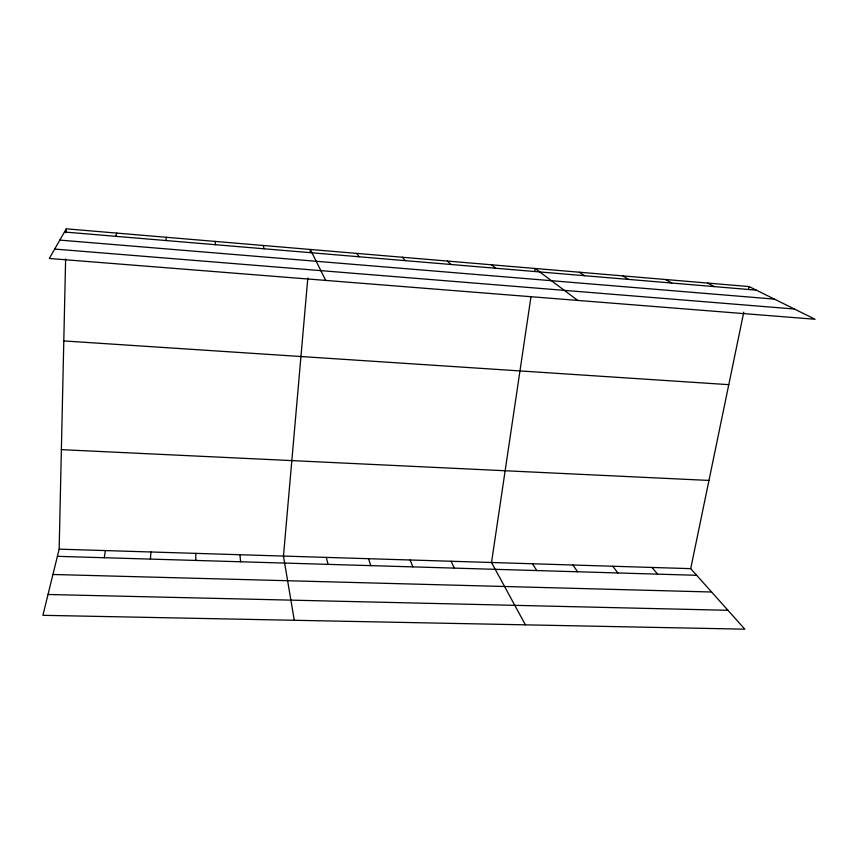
<?xml version="1.0" encoding="UTF-8"?>
<svg xmlns="http://www.w3.org/2000/svg" width="858" height="858" viewBox="0 0 858 858"><rect width="100%" height="100%" fill="white"/><g stroke="black" fill="none" stroke-linecap="round" stroke-linejoin="round"><path stroke-width="1.29" d="M59.159 549.152L690.711 568.65L744.841 629.171L42.9 615.315L59.159 549.152L65.626 259.062M66.216 232.775L66.302 228.829L749.077 286.572L815.1 319.262L49.292 258.473L66.302 228.829M150.418 559.094L150.944 551.994M307.818 278.056L283.462 556.081L294.273 620.27M310.092 252.07L310.328 249.463L325.708 280.416M166.002 240.54L166.366 237.291M530.963 296.825L491.527 562.505L525.396 624.839M534.791 271.064L535.167 268.49L577.713 300.418M104.268 557.721L105.405 550.579M690.711 568.65L743.779 312.183M748.541 289.135L749.077 286.572M115.68 236.315L116.763 233.097M48.016 594.487L727.959 610.295M52.939 574.485L711.604 592.009M57.4 556.338L696.653 575.3M61.379 449.646L708.965 480.437M63.803 340.926L728.785 384.663M54.687 249.067L794.379 309.009M64.479 232.014L756.263 290.133M59.835 240.101L774.409 299.12M707.635 283.076L714.349 286.615M665.54 279.515L671.75 283.033M622.779 275.89L628.474 279.397M579.322 272.222L584.491 275.708M491.623 264.8L495.688 268.243M447.383 261.057L450.879 264.478M402.434 257.261L405.33 260.65M652.026 567.46L657.55 574.141M612.784 566.248L617.867 572.962M572.962 565.014L577.595 571.76M356.756 253.4L359.041 256.767M532.539 563.77L536.722 570.549M451.126 561.261L454.354 568.114M410.135 559.995L412.87 566.881M368.532 558.708L370.763 565.626M263.127 245.474L264.135 248.788M326.308 557.4L328.024 564.36M215.154 241.42L215.487 244.702M239.961 554.74L240.583 561.765M195.796 553.378L195.849 560.446"/></g></svg>
